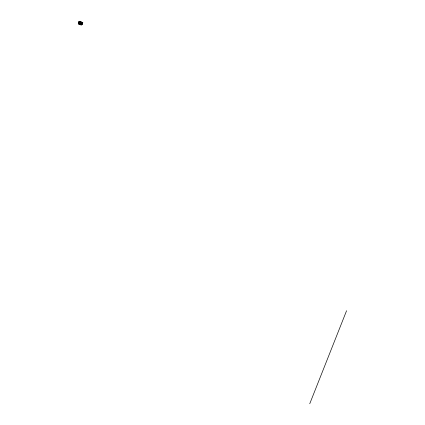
<?xml version="1.0" encoding="UTF-8"?>
<svg xmlns="http://www.w3.org/2000/svg" width="425" height="425" viewBox="0 0 425 425"><rect width="100%" height="100%" fill="white"/><g stroke="black" fill="none" stroke-linecap="round" stroke-linejoin="round"><path stroke-width="0.64" d="M81.696 22.35L82.668 22.541L82.126 23.965L82.843 22.573L79.247 21.25L78.423 22.594M79.379 23.657L81.828 24.464L81.94 24.177L79.215 23.173L78.965 23.773L79.794 24.066L79.151 23.805L78.981 24.151M309.745 403.75L346.577 310.717M80.506 23.975L81.797 24.438L81.919 24.177L79.305 23.524L79.417 23.247L80.893 23.805M79.209 24.039L79.868 24.469L80.043 24.156L79.151 23.832L79.539 24.342M79.454 23.582L79.305 23.885C80.166 23.71 80.633 25.006 80.633 24.374L79.98 24.135M80.405 23.619L80.282 23.885L80.463 23.545M81.202 23.253L80.463 23.242L80.729 22.706L81.409 22.737L81.127 22.833M81.101 24.183L81.223 23.906L81.106 24.188L81.812 24.448M81.977 22.945L82.647 22.541L82.126 23.965L78.556 22.674M79.751 22.323L82.434 23.125L82.004 22.966L82.556 22.833L80.219 21.638L79.496 22.621L80.575 23.014L80.723 22.706L79.502 22.621L79.64 22.297L80.83 22.743C82.96 22.52 79.48 21.324 79.502 22.621L80.601 23.003L79.417 22.578L79.56 22.286L81.324 22.913M81.398 22.615L81.759 22.212M80.968 24.512L80.814 24.831L81.26 24.252L80.787 24.804M79.645 22.291L80.091 22.578M80.075 22.483L80.506 22.817L79.836 22.674M80.569 22.663L79.969 22.467M80.58 22.929L80.421 23.332L82.11 23.954L78.636 22.668L79.268 21.282M79.656 23.046L79.889 22.722M79.162 24.204L79.363 23.811M79.39 23.662L79.597 23.338M79.73 22.982L80.022 22.456L79.852 22.748M80.027 23.178L81.106 23.311M79.719 24.4L80.235 24.331M79.852 24.459L79.996 24.135M80.437 23.518L80.32 23.906M80.723 22.753L81.005 22.392L81.573 22.599M80.155 24.209L80.394 24.485M80.251 24.496L79.852 24.448M80.83 24.257L80.426 24.055M80.5 24.023L80.835 24.082M80.442 24.677L80.591 24.374M81.765 22.217L81.632 22.483L81.882 22.259M80.755 24.586L80.893 24.629M81.297 23.837L81.069 24.31L81.212 23.922M81.637 23.014L81.802 22.679L81.52 23.003L82.349 23.295L81.568 23.131M81.504 23.726L81.882 23.864M81.743 23.184L82.36 23.311M82.54 22.817L82.152 22.615M81.483 24.023L81.897 24.177M82.317 22.419L82.615 22.631M82.471 22.626L82.376 22.939M78.614 22.663L79.284 21.298L80.213 21.638L79.98 22.116M80.957 22.477L80.793 22.876L81.393 22.78M81.823 22.695L80.904 22.61L81.372 22.785M81.738 22.87L81.786 22.674M81.802 23.104L82.099 23.927M81.271 22.961L81.01 23.55L81.148 23.221L82.216 23.625M79.512 24.289L79.029 24.05M82.041 22.876L82.477 23.035L81.977 22.966M79.231 23.189L81.154 24.055M79.321 23.449L80.001 23.731M79.082 23.439L80.043 23.805L79.199 23.582M80.421 24.076L80.851 24.209M79.714 22.7L79.549 23.008L79.709 22.695M79.204 23.056L78.715 24.066L81.563 25.112L82.052 24.108L79.204 23.056"/></g></svg>
